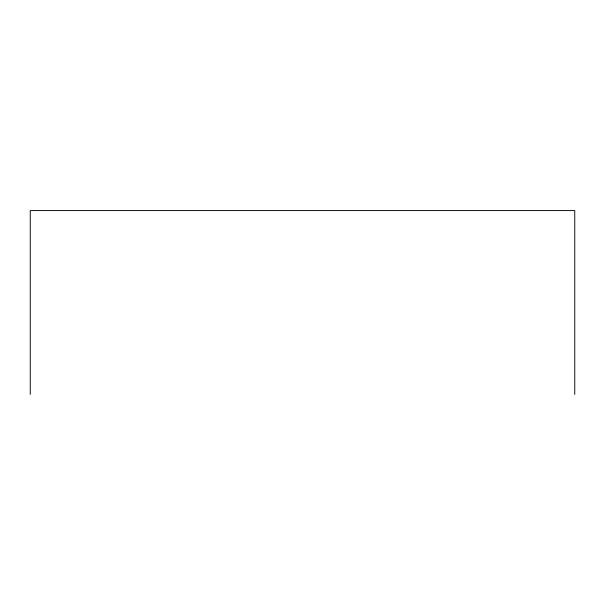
<?xml version="1.0" encoding="UTF-8"?>
<svg xmlns="http://www.w3.org/2000/svg" width="605" height="605" viewBox="0 0 605 605"><rect width="100%" height="100%" fill="white"/><g stroke="black" fill="none" stroke-linecap="round" stroke-linejoin="round"><path stroke-width="0.91" d="M574.75 394.415L574.75 210.585L30.25 210.585L30.25 394.415"/></g></svg>
